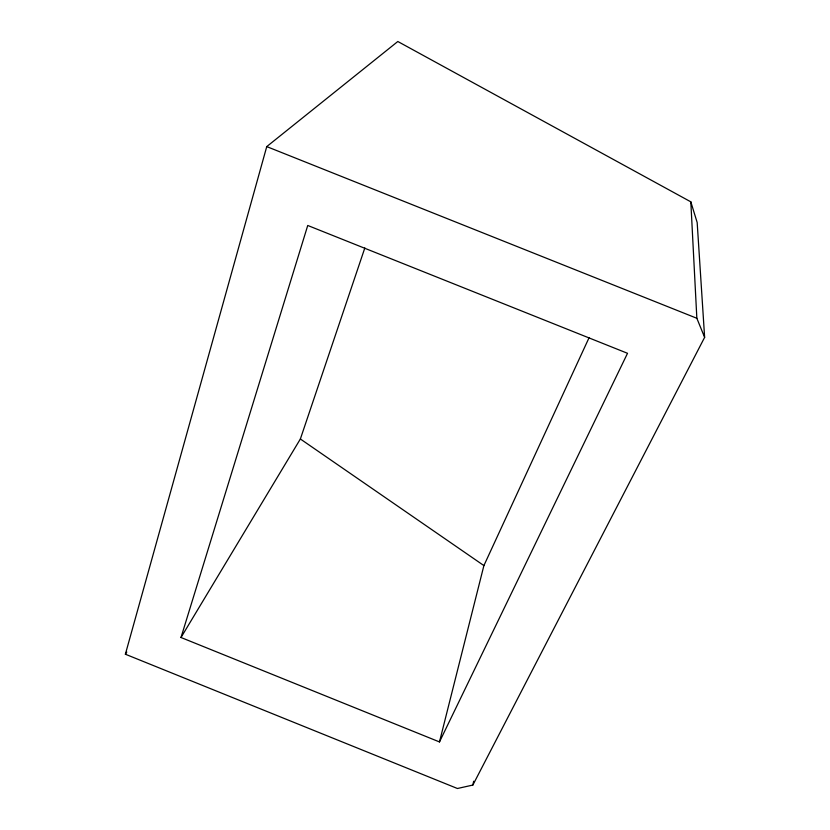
<?xml version="1.0" encoding="UTF-8"?>
<svg xmlns="http://www.w3.org/2000/svg" width="830" height="830" viewBox="0 0 830 830"><rect width="100%" height="100%" fill="white"/><g stroke="black" fill="none" stroke-linecap="round" stroke-linejoin="round"><path stroke-width="1.25" d="M472.861 785.056L704.629 337.364L697.169 222.502L690.819 201.835L397.819 41.5L266.752 146.599L125.372 654.216L457.423 788.5L472.861 785.056L473.65 781.248M439.475 741.927L627.522 353.3L307.743 225.47L181.002 637.502L439.475 741.927L483.9 565.583L589.144 337.54M181.002 637.502L300.367 438.987L364.837 247.942M125.372 654.216L126.793 652.048M266.752 146.599L696.847 318.274L704.629 337.364M300.367 438.987L483.9 565.583M690.819 201.835L696.847 318.274"/></g></svg>
